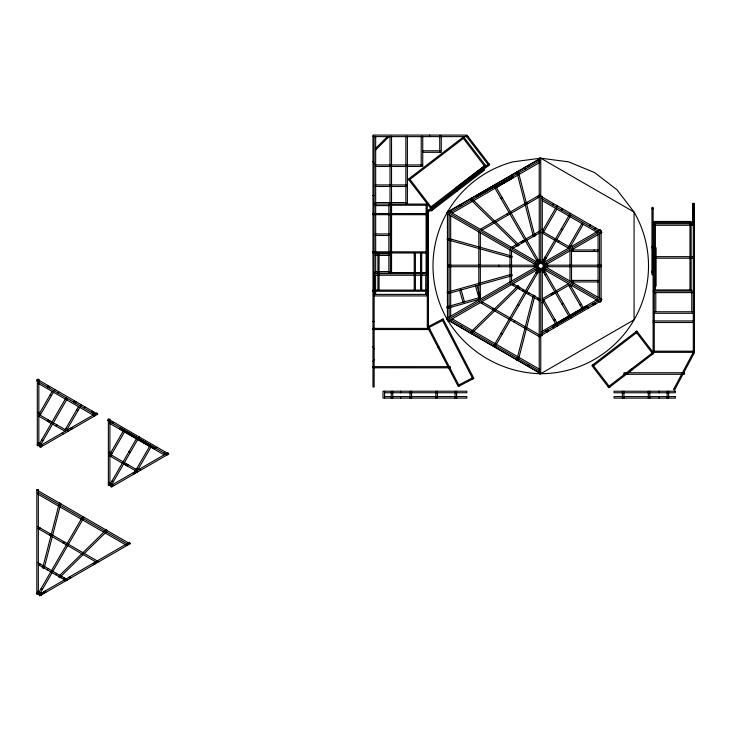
<?xml version="1.0" encoding="UTF-8"?>
<svg xmlns="http://www.w3.org/2000/svg" width="731" height="731" viewBox="0 0 731 731"><rect width="100%" height="100%" fill="white"/><g stroke="black" fill="none" stroke-linecap="round" stroke-linejoin="round"><path stroke-width="1.1" d="M428.485 291.267L428.485 290.116L372.984 290.097L372.974 291.24L428.485 291.267L428.485 290.116M449.921 367.839L449.921 366.688L372.984 366.651L372.984 367.803L449.921 367.839L449.921 366.688M694.413 204.698L694.413 223.759L692.878 223.759L692.878 203.373L694.45 203.401L694.45 352.333L653.112 352.333L608.165 386.827M694.413 223.759L653.112 223.759M59.056 504.107L42.663 567.969L44.143 568.343L60.828 503.394L59.339 503.01M518.517 359.405L534.909 295.552L533.429 295.169L516.753 360.127L518.233 360.502M447.189 239.649L447.61 238.178M372.974 361.598L374.126 359.433M693.299 352.333L673.534 389.513L674.549 390.052L694.313 352.872L693.299 352.333L693.299 223.759M137.163 438.965L137.793 437.878M47.405 386.937L48.164 385.612M48.813 387.75L49.571 386.425M52.175 391.341L38.844 414.431L68.074 431.299M54.048 390.774L54.816 389.449M40.168 415.199L53.5 392.108M57.859 392.976L58.626 391.652M47.679 421.294L48.447 419.969M49.087 422.107L49.854 420.782M66.073 397.719L38.889 444.804L40.214 445.563L67.398 398.486M56.177 426.2L56.945 424.875M73.776 402.169L74.535 400.835M75.174 402.973L75.942 401.648M65.214 429.654L78.546 406.564M80.419 406.007L81.187 404.672M66.539 430.422L79.871 407.331M84.229 408.2L84.997 406.875M91.412 412.348L92.179 411.023M92.819 413.161L93.586 411.836M95.395 414.651L94.628 415.976L38.295 383.446M39.364 529.271L40.132 527.937M108.371 419.119L108.371 485.521L109.906 485.521L109.906 419.119L108.371 419.119L107.603 420.444L167.216 454.865L167.984 453.531M111.715 422.82L112.473 421.485M113.122 423.624L113.881 422.299M49.745 535.256L50.503 533.932M39.364 565.291L40.132 563.966M42.051 566.845L42.818 565.52M109.906 454.198L123.237 431.107M111.231 454.965L124.562 431.875M110.92 456.555L111.688 455.23M47.186 569.805L47.944 568.48M62.784 542.786L63.551 541.461M64.191 543.599L64.949 542.274M82.731 516.515L38.396 593.307L41.292 594.979M39.721 594.075L84.056 517.274M55.675 574.712L56.442 573.387M136.569 438.472L109.952 484.571L111.276 485.338L139.219 436.928M125.833 465.163L126.591 463.838M61.011 577.792L61.779 576.457M127.231 465.976L127.998 464.651M63.496 579.226L64.264 577.892M135.052 470.49L135.82 469.165M136.277 469.43L149.608 446.339M150.933 447.098L137.602 470.188L109.202 453.796M156.196 448.496L156.955 447.171M163.881 452.937L164.639 451.603M446.842 213.489L447.61 212.164L447.61 319.73L448.368 321.055M461.087 327.515L461.855 326.19M482.122 303.63L482.88 302.305M552.682 204.89L553.449 203.565M492.493 309.624L493.261 308.299M555.624 208.225L542.292 231.316L569.988 247.306L583.32 224.216M556.501 207.092L557.26 205.758M543.617 232.083L556.949 208.993M513.317 285.62L514.085 284.295M561.307 209.861L562.066 208.536M561.737 210.117L562.505 208.792M519.12 288.964L519.878 287.639M534.827 267.656L533.831 265.947L535.32 263.379M536.307 261.661L537.294 259.953L540.264 259.953M535.604 265.947L538.18 261.479L543.334 261.479L545.911 265.947L543.334 270.415L538.18 270.415L535.604 265.947L533.831 265.947M522.537 290.947L523.305 289.622M494.092 345.251L537.861 269.447L539.186 270.205L494.841 347.006M542.905 260.702L570.281 213.278M554.875 240.344L555.642 239.019M536.307 270.232L537.294 271.941L538.18 270.415M543.334 261.479L544.22 259.953L545.207 261.661M494.677 346.905L495.444 345.58M570.847 215.371L543.663 262.447L542.338 261.689M528.221 294.227L528.988 292.903M558.21 242.272L558.977 240.947M514.03 322.051L514.798 320.726M542.247 271.941L544.22 271.941L545.207 270.232M546.697 267.656L547.683 265.947L546.203 263.379M537.44 299.546L538.208 298.221M568.663 246.539L582.479 222.599M589.515 226.153L590.282 224.828M594.86 229.232L595.619 227.908M527.279 365.728L528.047 364.404M528.687 366.542L529.454 365.217M599.996 301.912L601.531 299.262M375.679 148.32L387.384 136.624M375.679 149.946L389.011 136.624M106.635 531.574L59.531 577.7L58.462 576.613L106.37 529.683L107.448 530.779M409.04 180.1L463.372 138.415M466.972 137.017L467.886 136.322M430.988 206.827L484.415 165.836M487.824 164.183L488.728 163.488M488.966 163.79L427.754 210.766L428.448 211.67L428.448 326.51L459.287 385.995M459.315 187.026L472.893 176.6L473.359 177.213M473.798 175.906L488.29 164.795M592.549 366.478L637.496 331.993M476.95 195.241L494.183 185.272M493.854 186.917L477.581 196.337M495.527 186.414L512.76 176.445L513.39 177.542L496.157 187.511M496.102 187.41L513.336 177.441M552.38 325.88L586.838 305.942M448.423 211.506L539.78 158.755M97.689 414.203L40.187 447.409L39.419 446.074L96.921 412.878L97.689 414.203L37.318 379.352L36.55 380.677L95.185 414.523M448.368 211.725L539.99 158.828M450.122 212.483L539.77 160.719M452.197 213.05L539.907 162.41M501.046 198.695L502.371 197.927M480.331 229.296L539.926 194.885M481.866 230.174L525.306 205.091M526.685 204.296L539.789 196.74M510.96 247.635L539.926 230.905M512.385 248.586L539.907 232.686M168.751 453.978L111.24 487.175L110.482 485.85L167.984 452.653L168.751 453.978L109.138 419.557M535.613 261.972L539.898 259.505M537.861 262.447L539.186 261.689M537.486 263.105L539.944 261.689M537.121 266.276L446.623 318.533L448.149 321.183L538.656 268.935M543.864 262.392L600.37 229.762L601.896 232.412L544.394 265.618M540.757 158.188L634.079 212.072A107.759 107.759 0 0 1 540.757 373.705L447.436 319.822A107.759 107.759 0 0 1 512.87 161.862L540.757 158.188L568.645 161.862L594.641 172.626L616.955 189.749L634.079 212.072L634.079 319.822L540.757 373.705C502.608 372.965 467.155 352.488 447.436 319.822L537.888 267.601M544.622 263.717L601.129 231.087L541.735 196.794M542.393 269.73L544.038 268.789M542.42 271.923L546.002 269.858M545.079 274.957L546.404 274.189M542.292 298.815L568.453 283.701M541.662 302.707L544.385 301.145M570.335 286.159L572.145 285.108M561.883 304.069L563.208 303.301M553.65 320.26L554.975 319.493M580.021 305.037L581.346 304.27M541.735 331.563L597.09 299.6M541.735 333.327L598.607 300.496M601.129 231.974L601.129 300.806L540.757 335.657L542.292 335.657L542.292 269.264M428.978 327.534L442.575 320.489M437.796 347.033L438.81 346.503M442.529 356.161L443.543 355.631M443.525 358.08L444.539 357.56M457.56 385.164L458.584 384.634M458.757 384.981L472.354 377.927M480.331 297.353L446.778 306.846L447.198 308.318L480.751 298.824L476.977 285.492L475.506 285.903L478.86 297.764M448.286 291.934L511.791 274.207L512.203 275.688L448.697 293.414M518.233 171.383L516.753 171.767L533.429 236.725L534.909 236.341L518.233 171.383L519.001 172.717M439.733 135.473L441.268 135.473M372.974 136.24L374.126 136.24L374.126 386.964L372.974 386.964L372.974 135.089L465.994 135.089L465.994 136.624L374.108 136.624M422.682 150.787L440.172 150.787M422.682 152.313L441.268 152.313L441.268 136.596M375.259 164.95L422.737 164.95M375.259 166.476L422.737 166.476L422.737 136.213M375.231 184.934L407.395 184.934M375.231 186.469L407.395 186.469M372.974 195.57L374.126 195.57M540.757 196.237L542.292 196.237L542.292 262.63M375.231 202.551L407.395 202.551M374.126 204.086L427.26 204.086L427.26 295.918L374.053 295.918L374.053 273.714L427.26 273.714M390.4 205.237L427.26 205.237M375.213 205.612L389.312 205.612M651.961 208.883L653.112 208.883M427.297 213.205L428.448 213.205M654.254 222.608L691.124 222.608M654.254 225.285L693.299 225.285M375.213 233.938L389.312 233.938M375.213 235.473L389.312 235.473M651.961 246.731L652.728 246.731L652.728 272.38L651.961 272.38M655.332 247.827L656.1 247.827L656.1 286.104L655.332 286.104M651.961 247.873L652.728 247.873M598.177 249.956L571.514 249.956L571.514 281.938L598.177 281.938M571.514 251.491L598.177 251.491M375.213 253.931L389.312 253.931M375.213 255.457L389.312 255.457M653.112 256.654L694.45 256.654M653.112 258.189L694.45 258.189M427.297 258.655L428.448 258.655M542.247 259.953L544.22 259.953M427.297 260.181L428.448 260.181M427.297 261.716L428.448 261.716M447.61 265.179L536.28 265.179L536.28 266.714L447.61 266.714M601.129 265.179L545.235 265.179L545.235 266.714M545.911 265.947L547.683 265.947M546.368 266.714L601.129 266.714M651.961 271.228L652.728 271.228M375.213 271.548L389.312 271.548M537.294 271.941L540.264 271.941M390.4 272.562L427.26 272.562M374.126 273.083L390.4 273.083M653.112 274.692L651.961 274.692L651.961 207.357L653.112 207.357L653.112 352.333M374.053 275.249L427.26 275.249M571.514 280.402L598.177 280.402M427.297 284.505L428.448 284.505M427.297 286.04L428.448 286.04M654.254 289.942L691.124 289.942M653.112 291.093L694.45 291.093M654.254 292.619L693.299 292.619M374.053 294.383L427.26 294.383M654.254 311.762L693.299 311.762M654.254 313.288L693.299 313.288M653.112 320.946L694.45 320.946M372.974 321.43L374.126 321.43M653.112 322.481L694.45 322.481M427.297 324.984L428.448 324.984M428.448 326.51L427.297 326.51L427.297 211.67L428.448 211.67L489.66 164.703L466.954 135.107L466.04 135.811L488.756 165.398M540.757 335.237L542.292 335.237M654.254 351.191L693.299 351.191M539.231 373.514L540.757 373.514L447.61 319.73M384.552 392.748L466.853 392.748L466.853 391.213L383.026 391.213L383.026 398.103L466.853 398.103L466.853 396.577L384.552 396.577M37.318 444.594L38.844 444.594M108.371 484.37L109.906 484.37M36.815 490.008L38.35 490.008M36.815 593.106L38.35 593.106M448.697 238.48L512.203 256.206L511.791 257.687L448.286 239.951M692.586 353.685L693.6 354.224M674.256 388.161L675.27 388.7M541.753 198.576L598.625 231.407M542.292 200.65L597.09 232.294M561.307 228.821L562.632 229.589M541.662 229.187L543.48 230.228M570.335 245.735L572.145 246.786M541.735 232.76L569.138 248.586M545.079 256.937L546.404 257.705M544.504 257.933L545.829 258.701M542.42 259.962L545.107 261.515M538.656 262.959L448.149 210.711L446.623 213.361L537.121 265.618M544.394 266.276L601.896 299.482L600.37 302.131L542.868 268.935M447.381 212.036L536.892 263.717M544.622 268.176L601.129 300.806M537.486 268.789L539.944 270.205M535.604 269.913L539.889 272.389M535.933 272.782L537.258 273.549M513.061 283.701L539.907 299.207M510.832 284.185L533.1 297.042M534.343 297.764L539.926 300.989M517.447 304.8L518.772 305.558M481.866 301.72L539.907 335.227M479.627 302.195L539.926 337.009M501.046 333.199L502.371 333.966M452.197 318.844L473.249 330.997M473.779 331.307L539.907 369.484M450.122 319.41L539.77 371.174M119.975 428.933L154.469 448.807M109.348 423.222L164.155 454.865M50.211 394.749L51.535 395.517M76.581 409.972L77.906 410.74M128.921 451.703L130.255 452.471M109.275 452.069L111.998 453.64M137.949 468.626L140.663 470.188M38.222 412.302L40.031 413.344M65.982 428.329L68.696 429.892M109.221 455.577L137.602 471.961M38.844 416.195L65.013 431.299M41.63 440.053L42.955 440.82M112.117 480.824L113.442 481.583M109.138 482.332L113.616 484.918M109.312 482.88L113.058 485.046M38.085 442.566L41.667 444.631M38.25 443.105L42.005 445.27M109.193 484.58L111.651 485.996M38.131 444.804L41.411 446.696M37.583 490.446L129.972 543.782L129.204 542.457M37.802 492.338L128.437 544.668M37.665 494.028L58.571 506.099M59.933 506.885L103.793 532.214M105.173 533.009L126.911 545.554M37.647 526.503L98.776 561.801M37.665 528.285L96.391 562.194M37.647 562.532L67.572 579.811M38.35 564.707L66.046 580.697M41.137 588.565L42.462 589.323M37.683 591.132L41.969 593.599M37.756 591.617L42.444 594.321M37.637 593.316L40.095 594.732M470.947 199.956L518.051 246.082L519.12 244.986L471.203 198.064L470.134 199.161L470.892 200.486M635.888 331.783L652.893 353.95M635.586 332.011L636.281 332.925M487.376 165.489L487.842 166.101M486.024 166.047L463.582 136.807L408.337 179.196L430.778 208.436M462.668 137.501L484.9 166.604M483.758 169.236L484.452 170.149L431.034 211.14L430.331 210.226M631.246 369.118L631.94 370.023M630.031 370.05L630.725 370.955M474.711 175.212L475.177 175.815M459.086 186.725L459.781 187.629M457.871 187.657L458.565 188.561M593.069 364.632L593.764 365.546M609.38 385.895L610.074 386.809M592.759 364.87L609.773 387.037M455.888 187.904L456.354 188.507M456.436 190.197L457.14 191.111M448.532 194.821L449.227 195.725M409.25 178.492L431.692 207.741M431.546 209.294L432.249 210.208M428.969 209.834L429.664 210.738M599.996 229.982L600.763 231.307M528.687 165.352L529.445 166.677M524.301 167.883L525.068 169.208M537.44 196.319L538.208 197.644M594.86 302.661L595.619 303.986M594.358 302.945L595.125 304.27M594.23 303.018L594.997 304.343M592.951 303.758L593.718 305.083M516.826 172.196L517.594 173.521M592.823 303.831L593.59 305.156M511.59 175.221L512.349 176.555M587.587 306.856L588.354 308.18M527.069 202.313L527.837 203.638M583.32 307.678L569.988 284.587L542.292 300.578L557.095 326.227M568.663 285.355L581.995 308.445M534.955 233.783L535.722 235.108M496.194 186.03L496.769 187.026M495.417 185.875L538.61 260.702M571.605 317.848L543.663 269.447L542.338 270.205L569.138 316.642M537.294 259.953L538.18 261.479M543.334 270.415L544.22 271.941M569.55 315.81L570.18 316.907M494.092 186.643L537.285 261.47M506.939 213.927L507.707 215.261M522.537 240.947L523.305 242.272M552.535 292.903L553.294 294.227M521.13 241.76L521.897 243.085M551.128 293.707L551.887 295.041M516.004 244.721L516.771 246.045M543.617 299.811L556.949 322.901M476.776 195.323L477.544 196.648M552.773 326.958L553.541 328.283M475.78 195.899L476.548 197.224M471.541 198.348L472.299 199.673M547.537 329.983L548.305 331.307M547.409 330.056L548.168 331.381M546.13 330.796L546.898 332.121M546.002 330.869L546.77 332.194M461.087 204.378L461.855 205.703M459.68 205.192L460.448 206.517M167.609 452.864L168.377 454.189M134.659 471.888L135.418 473.213M133.252 472.701L134.02 474.026M111.477 485.274L112.236 486.599M71.684 427.452L72.451 428.777M70.277 428.265L71.044 429.59M62.19 432.935L62.957 434.26M40.415 445.499L41.183 446.833M94.299 562.614L95.067 563.939M92.892 563.427L93.659 564.752M70.194 576.531L70.953 577.855M68.787 577.344L69.546 578.669M66.439 578.696L67.206 580.021M45.112 591.013L45.879 592.338M43.705 591.827L44.472 593.152M41.356 593.179L42.124 594.504M40.909 593.435L41.676 594.76M39.922 594.011L40.68 595.336M372.974 161.56L374.126 163.726M372.974 346.759L374.126 348.925M442.045 319.465L472.875 378.95M464.496 301.83L461.142 289.969L459.662 290.39L463.025 302.25M447.189 292.245L447.61 293.716M692.915 203.401L692.878 223.759M691.773 292.619L691.773 311.762M691.124 291.093L691.124 221.456L654.254 221.456L654.254 352.333M689.973 222.608L689.973 289.942M668.637 391.231L668.637 398.121M667.101 391.231L667.101 398.121M659.188 391.231L659.188 392.766M659.188 396.595L659.188 398.121M655.789 292.619L655.789 311.762M655.405 222.608L655.405 289.942M649.813 391.231L649.813 398.121M648.278 391.231L648.278 398.121M623.936 391.231L623.936 398.121M622.401 391.231L622.401 398.121M599.603 233.125L599.603 298.787M598.068 233.984L598.068 297.27M594.239 249.956L594.239 251.491M573.049 248.348L573.049 250.441M573.049 280.402L573.049 283.546M569.988 250.057L569.988 281.051M546.77 263.361L546.77 267.5M544.851 264.531L544.851 267.363M540.757 261.479L540.757 158.124L539.231 158.124L539.231 262.63M540.757 270.415L540.757 373.769L539.231 373.769L539.231 269.264M536.664 264.531L536.664 266.422M534.745 263.471L534.745 265.444M511.536 250.843L511.536 281.051M510 249.298L510 282.751M498.77 265.179L498.77 266.714M480.331 232.833L480.331 299.061M478.805 231.133L478.805 300.761M456.592 391.213L456.592 398.103M455.066 391.213L455.066 398.103M450.671 215.7L450.671 291.276M450.671 291.879L450.671 316.194M449.136 214.183L449.136 317.711M447.436 212.072L447.436 319.822M439.733 136.596L439.733 152.313M437.44 391.213L437.44 398.103M435.914 391.213L435.914 398.103M429.636 135.089L429.636 136.624M426.109 205.237L426.109 272.562M425.734 275.249L425.734 294.383M421.714 252.99L421.714 290.116M421.211 136.213L421.211 166.476M420.572 252.99L420.572 290.116M415.382 252.99L415.382 290.116M414.23 252.99L414.23 290.116M411.562 391.213L411.562 398.103M410.036 391.213L410.036 398.103M407.395 136.222L407.395 204.086M405.86 136.222L405.86 204.086M400.661 391.213L400.661 392.748M400.661 396.577L400.661 398.103M392.748 391.213L392.748 398.103M391.524 136.222L391.524 204.086M391.551 205.237L391.551 272.562M391.213 391.213L391.213 398.103M390.4 204.086L390.4 273.714M389.998 136.222L389.998 204.086M388.865 204.086L388.865 273.083M384.552 391.213L384.552 398.103M379.069 252.972L379.069 290.097M377.918 252.972L377.918 290.097M375.661 136.222L375.661 273.083M375.588 275.249L375.588 294.383M372.984 328.374L372.984 329.526L429.636 329.544L429.636 328.402L372.984 328.374M372.984 251.82L372.984 252.972L428.485 252.999L428.485 251.848L372.984 251.82M372.984 213.534L372.974 214.686L428.485 214.713L428.485 213.562L372.984 213.534M120.551 427.937L119.921 429.033L154.415 448.907L155.045 447.811L120.551 427.937M538.848 262.63L536.929 265.947L538.848 269.264L542.676 269.264L544.586 265.947L542.676 262.63L538.848 262.63M518.051 285.812L470.134 332.733L471.203 333.829L519.12 286.908L518.051 285.812M485.347 165.297L454.974 188.598L455.44 189.21L485.813 165.9L485.347 165.297M636.792 331.079L591.854 365.564L608.859 387.741L653.806 353.247L636.792 331.079M586.774 305.841L552.316 325.779L552.956 326.876L587.413 306.938L586.774 305.841M129.424 542.329L38.926 594.586L39.684 595.911L130.191 543.663L129.424 542.329M443.059 318.935L427.434 327.04L458.264 386.525L473.898 378.42L443.059 318.935M684.435 372.755L623.963 372.755L623.963 374.29L684.435 374.29L684.435 372.755M38.844 379.352L37.318 379.352L37.318 445.746L38.844 445.746L38.844 379.352M675.298 391.231L614.022 391.231L614.022 392.766L675.298 392.766L675.298 391.231M675.298 396.595L614.022 396.595L614.049 398.121L675.298 398.121L675.298 396.595M38.35 489.752L36.815 489.752L36.815 594.257L38.35 594.257L38.35 489.752M539.478 268.167A2.568 2.568 0 0 0 543.325 265.947A2.568 2.568 0 0 0 539.478 263.727A2.568 2.568 0 0 0 539.478 268.167"/></g></svg>
